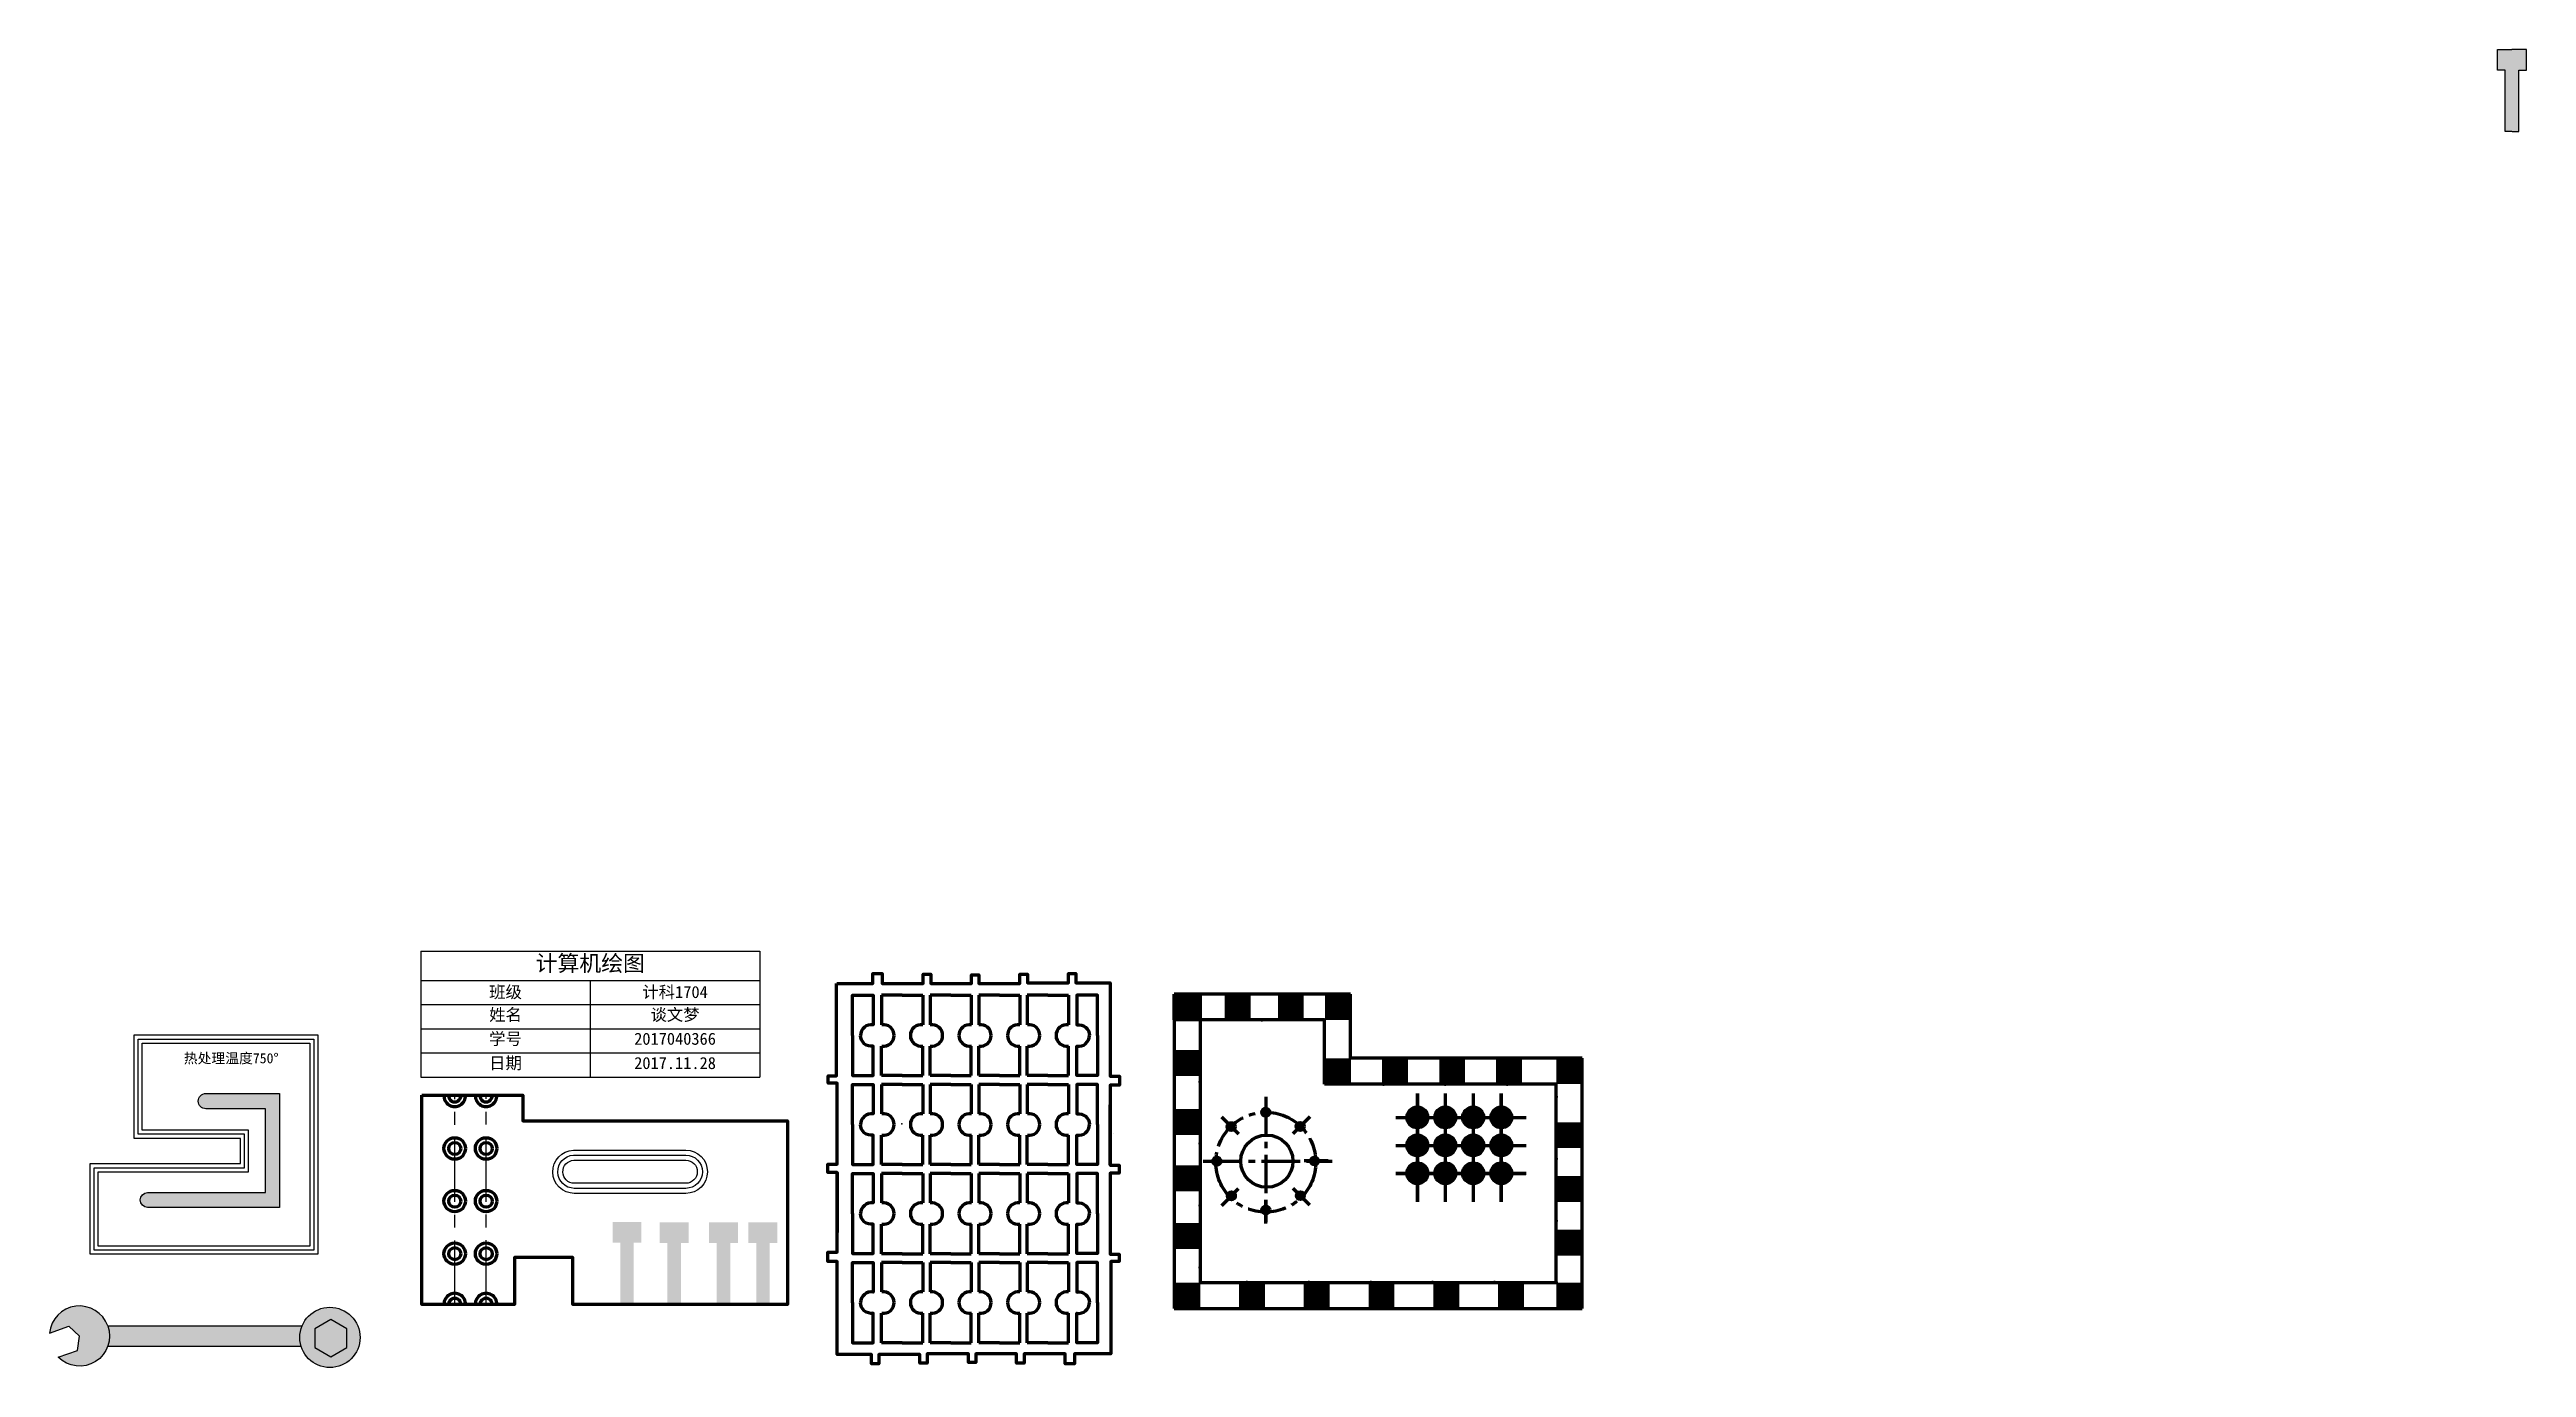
# Model space of a CAD drawing. Header units: millimetres. Extents: x 467 to 1691, y 549 to 1200.
import ezdxf

# ---------------------------------------------------------------- set-up
doc = ezdxf.new("R2010")
doc.units = ezdxf.units.MM
doc.linetypes.add('CENTER', pattern=[50.8, 31.75, -6.35, 6.35, -6.35])
doc.linetypes.add('CENTER2', pattern=[28.575, 19.05, -3.175, 3.175, -3.175])
doc.styles.get("Standard").update_dxf_attribs({"font": 'txt', "bigfont": 'gbcbig.shx'})

# ---------------------------------------------------------------- blocks, each defined once
blk = doc.blocks.new('deng')
for points in [[(3.3, 0), (0, 0), (0, 30.4), (-3.8, 30.4), (-3.8, 40.6), (3.3, 40.6)], [(3.4, 0), (6.7, 0), (6.7, 30.4), (10.5, 30.4), (10.5, 40.6), (3.3, 40.6)]]:
    blk.add_lwpolyline(points)
blk = doc.blocks.new('denfc')
h = blk.add_hatch(color=256)
h.set_gradient(color1=(255, 127, 191), color2=(255, 112, 184), one_color=1, tint=0.72, name='HEMISPHERICAL')
h.paths.add_polyline_path([(-4, 30.4), (-0.2, 30.4), (-0.2, 0), (3.1, 0), (6.5, 0), (6.5, 30.4), (10.4, 30.4), (10.4, 40.6), (3.2, 40.6), (-4, 40.6)])
blk.add_blockref('deng', (-0.2, 0))
blk = doc.blocks.new('cc')
blk.add_blockref('denfc', (850.5, 580.1))
blk = doc.blocks.new('cc1')
h = blk.add_hatch(color=256)
h.set_gradient(color1=(255, 127, 191), color2=(255, 112, 184), one_color=1, tint=0.72, name='HEMISPHERICAL')
h.paths.add_polyline_path([(9.8, 40.2), (2.7, 40.2), (-4.5, 40.2), (-4.5, 30), (-0.7, 30), (-0.7, -0.4), (2.6, -0.4), (6, -0.4), (6, 30), (9.8, 30)])
blk = doc.blocks.new('ban')
at = {"color": 0, "lineweight": 211}
for points in [[(0, -24.9), (0, 0), (12.7, 0), (12.7, -18.3, 0.464534), (5, -24.8, 0.464534)], [(0, -24.8), (0, -49.6), (12.7, -49.6), (12.7, -31.4, -0.464534), (5, -24.8, -0.464534)]]:
    blk.add_lwpolyline(points, format="xyb", dxfattribs=at)
blk = doc.blocks.new('kuai')
at = {"lineweight": 211}
h = blk.add_hatch(color=0, dxfattribs=at)
h.set_gradient(color1=(51, 51, 51), color2=(0, 0, 0), one_color=1, name='CYLINDER')
h.paths.add_polyline_path([(0, 0), (20, 0), (20, -20), (0, -20)])
blk = doc.blocks.new('yuan')
at = {"lineweight": 211}
h = blk.add_hatch(color=0, dxfattribs=at)
h.set_gradient(color1=(51, 51, 51), color2=(0, 0, 0), one_color=1, name='CYLINDER')
edge = h.paths.add_edge_path()
edge.add_arc((-0.2, 0), 3.04, 0, 360)
at = {"color": 0, "lineweight": 211}
blk.add_line((-0.2, 10.5), (-0.2, -7.9), dxfattribs=at)
blk.add_circle((-0.2, 0), 3.04, dxfattribs=at)
blk = doc.blocks.new('yuank')
at = {"lineweight": 211}
h = blk.add_hatch(color=0, dxfattribs=at)
h.set_gradient(color1=(51, 51, 51), color2=(0, 0, 0), one_color=1, name='CYLINDER')
edge = h.paths.add_edge_path(flags=16)
edge.add_arc((1299.1, 658.3), 5.45, 0, 360)
edge = h.paths.add_edge_path()
edge.add_arc((1299.1, 658.3), 11.2, 0, 360)
h = blk.add_hatch(color=0, dxfattribs=at)
h.set_gradient(color1=(51, 51, 51), color2=(0, 0, 0), one_color=1, name='CYLINDER')
h.paths.add_polyline_path([(1299.1, 663.7, -0.414214), (1304.6, 658.3), (1310.3, 658.3, 0.414214), (1299.1, 669.4)], flags=17)
edge = h.paths.add_edge_path()
edge.add_arc((1299.1, 658.3), 5.45, 0, 360)
h = blk.add_hatch(color=0, dxfattribs=at)
h.set_gradient(color1=(51, 51, 51), color2=(0, 0, 0), one_color=1, name='CYLINDER')
edge = h.paths.add_edge_path()
edge.add_arc((1299.1, 658.3), 5.45, 0, 360)
h = blk.add_hatch(color=0, dxfattribs=at)
h.set_gradient(color1=(255, 255, 255), one_color=1, tint=1, name='INVCYLINDER')
edge = h.paths.add_edge_path()
edge.add_arc((1299.1, 658.3), 5.45, 0, 360)
at = {"color": 0, "lineweight": 211}
for p, q in [((1299.1, 683.9), (1299.1, 627.6)), ((1275.9, 658.3), (1325.6, 658.3))]:
    blk.add_line(p, q, dxfattribs=at)
for radius in [11.2, 5.45]:
    blk.add_circle((1299.1, 658.3), radius, dxfattribs=at)
blk = doc.blocks.new('*T10')
at = {"color": 0, "lineweight": -2}
for p, q in [((0, 0), (83.8, 0)), ((0, 0), (0, -14.5)), ((83.8, 0), (167.6, 0)), ((167.6, 0), (167.6, -14.5)), ((0, -14.5), (83.8, -14.5)), ((0, -14.5), (0, -26.4)), ((83.8, -14.5), (167.6, -14.5)), ((83.8, -14.5), (83.8, -26.4)), ((167.6, -14.5), (167.6, -26.4)), ((0, -26.4), (83.8, -26.4)), ((0, -26.4), (0, -38.3)), ((83.8, -26.4), (167.6, -26.4)), ((83.8, -26.4), (83.8, -38.3)), ((167.6, -26.4), (167.6, -38.3)), ((0, -38.3), (83.8, -38.3)), ((0, -38.3), (0, -50.3)), ((83.8, -38.3), (167.6, -38.3)), ((83.8, -38.3), (83.8, -50.3)), ((167.6, -38.3), (167.6, -50.3)), ((0, -50.3), (83.8, -50.3)), ((0, -50.3), (0, -62.2)), ((83.8, -50.3), (167.6, -50.3)), ((83.8, -50.3), (83.8, -62.2)), ((167.6, -50.3), (167.6, -62.2)), ((0, -62.2), (83.8, -62.2)), ((83.8, -62.2), (167.6, -62.2))]:
    blk.add_line(p, q, dxfattribs=at)
at = {"color": 0, "lineweight": 211}
for s, insert, char_height, width, attachment_point in [('{\\fKaiTi|b0|i0|c134|p49;计算机绘图}', (83.8, -2), 7.92, 163.68, 2), ('{\\fKaiTi|b0|i0|c134|p49;班级}', (41.9, -20.5), 5.94, 79.86, 5), ('{\\fKaiTi|b0|i0|c134|p49;计科1704}', (125.7, -20.5), 5.94, 79.86, 5), ('{\\fKaiTi|b0|i0|c134|p49;姓名}', (41.9, -28.4), 5.94, 79.86, 2), ('{\\fKaiTi|b0|i0|c134|p49;谈文梦}', (125.7, -28.4), 5.94, 79.86, 2), ('{\\fKaiTi|b0|i0|c134|p49;学号}', (41.9, -40.3), 5.94, 79.86, 2), ('{\\fKaiTi|b0|i0|c134|p49;2017040366', (125.7, -40.3), 5.94, 79.86, 2), ('{\\fKaiTi|b0|i0|c134|p49;日期}', (41.9, -52.3), 5.94, 79.86, 2), ('{\\fKaiTi|b0|i0|c134|p49;2017.11.28}', (125.7, -52.3), 5.94, 79.86, 2)]:
    blk.add_mtext(s, dxfattribs=dict(at, insert=insert, char_height=char_height, width=width, attachment_point=attachment_point))

msp = doc.modelspace()

# ---------------------------------------------------------------- hatches: boundary and pattern name
at = {"lineweight": 211}
h = msp.add_hatch(color=0, dxfattribs=at)
h.set_gradient(color1=(51, 51, 51), color2=(0, 0, 0), one_color=1, name='CYLINDER')
h.paths.add_polyline_path([(1035.3, 733.3), (1022.5, 733.3), (1022.5, 720.5), (1035.3, 720.5)], flags=17)
h = msp.add_hatch(color=256)
h.set_gradient(color1=(0, 255, 0), one_color=1, tint=1, name='INVCYLINDER')
h.paths.add_polyline_path([(543.9, 684.2, 1), (543.9, 676.6), (573.4, 676.6), (573.4, 635.2), (515.1, 635.2, 1), (515.1, 627.9), (580.2, 627.9), (580.2, 684.2)])
h = msp.add_hatch(color=256)
h.set_gradient(color1=(0, 255, 0), one_color=1, tint=1, name='INVCYLINDER')
h.paths.add_polyline_path([(543.9, 684.2, 1), (543.9, 676.6), (573.4, 676.6), (573.4, 635.2), (515.1, 635.2, 1), (515.1, 627.9), (580.2, 627.9), (580.2, 684.2)])
h = msp.add_hatch(color=256)
h.set_gradient(color1=(0, 255, 0), color2=(51, 255, 51), one_color=1, tint=0.6, name='INVCYLINDER')
h.paths.add_polyline_path([(543.9, 684.2, 1), (543.9, 676.6), (573.4, 676.6), (573.4, 635.2), (515.1, 635.2, 1), (515.1, 627.9), (580.2, 627.9), (580.2, 684.2)])
h = msp.add_hatch(color=256)
h.set_gradient(color1=(0, 255, 0), color2=(51, 255, 51), one_color=1, tint=0.6, name='INVCYLINDER')
h.paths.add_polyline_path([(573.4, 676.6), (573.4, 635.2), (515.1, 635.2, 1), (515.1, 627.9), (580.2, 627.9), (580.2, 684.2), (543.9, 684.2, 1), (543.9, 676.6)])
h = msp.add_hatch(color=256)
h.set_gradient(color1=(0, 255, 0), color2=(153, 255, 153), one_color=1, tint=0.8, name='INVSPHERICAL')
h.paths.add_polyline_path([(543.9, 684.2, 1), (543.9, 676.6), (573.4, 676.6), (573.4, 635.2), (515.1, 635.2, 1), (515.1, 627.9), (580.2, 627.9), (580.2, 684.2)])
h = msp.add_hatch(color=256)
h.set_gradient(color1=(0, 255, 0), color2=(102, 255, 102), one_color=1, tint=0.7, name='CYLINDER')
h.paths.add_polyline_path([(543.9, 684.2, 1), (543.9, 676.6), (573.4, 676.6), (573.4, 635.2), (515.1, 635.2, 1), (515.1, 627.9), (580.2, 627.9), (580.2, 684.2)])
h = msp.add_hatch(color=0, dxfattribs=at)
h.set_gradient(color1=(51, 51, 51), color2=(0, 0, 0), one_color=1, name='CYLINDER')
h.paths.add_polyline_path([(1067.8, 676.8, 0.422411), (1065.8, 674.9, 0.006553), (1065.8, 674.8, -0.020252), (1067.8, 674.9)], flags=17)
h = msp.add_hatch(color=256)
h.set_gradient(color1=(51, 51, 51), color2=(102, 102, 102), one_color=1, tint=0.4, name='CYLINDER')
h.paths.add_polyline_path([(481.4, 564.3), (480.4, 557.1), (470.9, 553.8, 0.802127), (495.4, 569.3, 0.802127), (466.6, 565.7), (476.1, 569.2)])
h = msp.add_hatch(color=256)
h.set_gradient(color1=(51, 51, 51), color2=(102, 102, 102), one_color=1, tint=0.4, name='CYLINDER')
h.paths.add_polyline_path([(597.7, 567.8), (597.7, 558.7), (605.6, 554.1), (613.6, 558.7), (613.6, 567.8), (605.6, 572.4)], flags=16)
h.paths.add_polyline_path([(590.3, 563.6, 1), (620, 563.6, 1)])
h.paths.add_polyline_path([(605.6, 572.4), (613.6, 567.8), (613.6, 558.7), (605.6, 554.1), (597.7, 558.7), (597.7, 567.8)], flags=0)
h = msp.add_hatch(color=256)
h.set_gradient(color1=(51, 51, 51), color2=(102, 102, 102), one_color=1, tint=0.4, name='CYLINDER')
h.paths.add_polyline_path([(591, 559.3, -0.074111), (590.3, 563.6, -0.098375), (591.5, 569.3), (495.4, 569.3, -0.173539), (495.4, 559.3)])
h = msp.add_hatch(color=256)
h.set_gradient(color1=(250, 250, 250), color2=(230, 230, 230), one_color=1, tint=0.9, name='INVCURVED')
h.paths.add_polyline_path([(597.7, 567.8), (597.7, 558.7), (605.6, 554.1), (613.6, 558.7), (613.6, 567.8), (605.6, 572.4)])
h = msp.add_hatch(color=256)
h.set_gradient(color1=(250, 250, 250), one_color=1, tint=1, name='INVCYLINDER')
h.paths.add_polyline_path([(597.7, 567.8), (597.7, 558.7), (605.6, 554.1), (613.6, 558.7), (613.6, 567.8), (605.6, 572.4)], flags=17)

# ---------------------------------------------------------------- linework, layer by layer
at = {"color": 0, "lineweight": 211}
for p, q in [((888.1, 732.7), (877.9, 732.7)), ((877.9, 732.7), (877.9, 718.1)), ((888.1, 732.7), (898.2, 732.7)), ((898.2, 732.7), (898.2, 718.1)), ((912.1, 732.7), (901.9, 732.7)), ((901.9, 732.7), (901.9, 718.1)), ((912.1, 732.7), (922.2, 732.7)), ((922.2, 732.7), (922.2, 718.1)), ((936.1, 732.7), (925.9, 732.7)), ((925.9, 732.7), (925.9, 718.1)), ((936.1, 732.7), (946.2, 732.7)), ((946.2, 732.7), (946.2, 718.1)), ((960.1, 732.7), (949.9, 732.7)), ((949.9, 732.7), (949.9, 718.1)), ((960.1, 732.7), (970.2, 732.7)), ((970.2, 732.7), (970.2, 718.1)), ((1022.5, 733.3), (1022.5, 577.9)), ((1109.6, 733.3), (1022.5, 733.3)), ((1109.6, 701.6), (1109.6, 733.3)), ((1035.3, 720.5), (1035.3, 590.7)), ((1096.8, 720.5), (1035.3, 720.5)), ((1096.8, 688.8), (1096.8, 720.5)), ((877.9, 693), (877.9, 707.6)), ((898.2, 693), (898.2, 707.6)), ((901.9, 693), (901.9, 707.6)), ((922.2, 693), (922.2, 707.6)), ((925.9, 693), (925.9, 707.6)), ((946.2, 693), (946.2, 707.6)), ((949.9, 693), (949.9, 707.6)), ((970.2, 693), (970.2, 707.6)), ((1224.2, 701.6), (1109.6, 701.6)), ((1224.2, 577.9), (1224.2, 701.6)), ((888.1, 693), (877.9, 693)), ((888.1, 688.7), (877.9, 688.7)), ((877.9, 688.7), (877.9, 674.1)), ((888.1, 693), (898.2, 693)), ((888.1, 688.7), (898.2, 688.7)), ((898.2, 688.7), (898.2, 674.1)), ((912.1, 693), (901.9, 693)), ((912.1, 688.7), (901.9, 688.7)), ((901.9, 688.7), (901.9, 674.1)), ((912.1, 693), (922.2, 693)), ((912.1, 688.7), (922.2, 688.7)), ((922.2, 688.7), (922.2, 674.1)), ((936.1, 693), (925.9, 693)), ((936.1, 688.7), (925.9, 688.7)), ((925.9, 688.7), (925.9, 674.1)), ((936.1, 693), (946.2, 693)), ((936.1, 688.7), (946.2, 688.7)), ((946.2, 688.7), (946.2, 674.1)), ((960.1, 693), (949.9, 693)), ((960.1, 688.7), (949.9, 688.7)), ((949.9, 688.7), (949.9, 674.1)), ((960.1, 693), (970.2, 693)), ((960.1, 688.7), (970.2, 688.7)), ((970.2, 688.7), (970.2, 674.1)), ((1211.4, 688.8), (1096.8, 688.8)), ((1211.4, 590.7), (1211.4, 688.8)), ((1142.7, 684.2), (1142.7, 630.6)), ((1156.5, 684.2), (1156.5, 630.6)), ((1170.4, 630.6), (1170.4, 684.2)), ((1184.2, 630.6), (1184.2, 684.2)), ((877.9, 649), (877.9, 663.6)), ((898.2, 649), (898.2, 663.6)), ((901.9, 649), (901.9, 663.6)), ((922.2, 649), (922.2, 663.6)), ((925.9, 649), (925.9, 663.6)), ((946.2, 649), (946.2, 663.6)), ((949.9, 649), (949.9, 663.6)), ((970.2, 649), (970.2, 663.6)), ((992.4, 664.5), (992.4, 664.5)), ((992.4, 664.5), (992.4, 664.5)), ((1132, 672.3), (1196.4, 672.3)), ((888.1, 649), (877.9, 649)), ((888.1, 649), (898.2, 649)), ((912.1, 649), (901.9, 649)), ((912.1, 649), (922.2, 649)), ((936.1, 649), (925.9, 649)), ((936.1, 649), (946.2, 649)), ((960.1, 649), (949.9, 649)), ((960.1, 649), (970.2, 649)), ((1132, 658.5), (1196.4, 658.5)), ((888.1, 644.7), (877.9, 644.7)), ((877.9, 644.7), (877.9, 630.1)), ((888.1, 644.7), (898.2, 644.7)), ((898.2, 644.7), (898.2, 630.1)), ((912.1, 644.7), (901.9, 644.7)), ((901.9, 644.7), (901.9, 630.1)), ((912.1, 644.7), (922.2, 644.7)), ((922.2, 644.7), (922.2, 630.1)), ((936.1, 644.7), (925.9, 644.7)), ((925.9, 644.7), (925.9, 630.1)), ((936.1, 644.7), (946.2, 644.7)), ((946.2, 644.7), (946.2, 630.1)), ((960.1, 644.7), (949.9, 644.7)), ((949.9, 644.7), (949.9, 630.1)), ((960.1, 644.7), (970.2, 644.7)), ((970.2, 644.7), (970.2, 630.1)), ((1132, 644.7), (1196.4, 644.7)), ((877.9, 605), (877.9, 619.6)), ((898.2, 605), (898.2, 619.6)), ((901.9, 605), (901.9, 619.6)), ((922.2, 605), (922.2, 619.6)), ((925.9, 605), (925.9, 619.6)), ((946.2, 605), (946.2, 619.6)), ((949.9, 605), (949.9, 619.6)), ((970.2, 605), (970.2, 619.6)), ((888.1, 605), (877.9, 605)), ((888.1, 600.7), (877.9, 600.7)), ((877.9, 600.7), (877.9, 586.1)), ((888.1, 605), (898.2, 605)), ((888.1, 600.7), (898.2, 600.7)), ((898.2, 600.7), (898.2, 586.1)), ((912.1, 605), (901.9, 605)), ((912.1, 600.7), (901.9, 600.7)), ((901.9, 600.7), (901.9, 586.1)), ((912.1, 605), (922.2, 605)), ((912.1, 600.7), (922.2, 600.7)), ((922.2, 600.7), (922.2, 586.1)), ((936.1, 605), (925.9, 605)), ((936.1, 600.7), (925.9, 600.7)), ((925.9, 600.7), (925.9, 586.1)), ((936.1, 605), (946.2, 605)), ((936.1, 600.7), (946.2, 600.7)), ((946.2, 600.7), (946.2, 586.1)), ((960.1, 605), (949.9, 605)), ((960.1, 600.7), (949.9, 600.7)), ((949.9, 600.7), (949.9, 586.1)), ((960.1, 605), (970.2, 605)), ((960.1, 600.7), (970.2, 600.7)), ((970.2, 600.7), (970.2, 586.1)), ((1035.3, 590.7), (1211.4, 590.7)), ((877.9, 561), (877.9, 575.6)), ((898.2, 561), (898.2, 575.6)), ((901.9, 561), (901.9, 575.6)), ((922.2, 561), (922.2, 575.6)), ((925.9, 561), (925.9, 575.6)), ((946.2, 561), (946.2, 575.6)), ((949.9, 561), (949.9, 575.6)), ((970.2, 561), (970.2, 575.6)), ((1022.5, 577.9), (1224.2, 577.9)), ((888.1, 561), (877.9, 561)), ((888.1, 561), (898.2, 561)), ((912.1, 561), (901.9, 561)), ((912.1, 561), (922.2, 561)), ((936.1, 561), (925.9, 561)), ((936.1, 561), (946.2, 561)), ((960.1, 561), (949.9, 561)), ((960.1, 561), (970.2, 561))]:
    msp.add_line(p, q, dxfattribs=at)
at = {"lineweight": 200}
msp.add_line((650.7, 580.1), (650.7, 683.3), dxfattribs=at)
at = {"color": 0, "linetype": 'CENTER'}
for p, q in [((666.9, 579.8), (666.9, 683)), ((682.4, 579.9), (682.4, 683))]:
    msp.add_line(p, q, dxfattribs=at)
at = {"color": 0, "linetype": 'CENTER2', "lineweight": 211}
for p, q in [((1067.8, 682.5), (1067.8, 620.6)), ((1037.1, 650.7), (1100.6, 650.7))]:
    msp.add_line(p, q, dxfattribs=at)
for p, q in [((495.4, 569.3), (591.5, 569.3)), ((495.5, 559.3), (591.1, 559.3))]:
    msp.add_line(p, q)
at = {"color": 0, "lineweight": 211}
msp.add_lwpolyline([(855.7, 738.6), (873.5, 738.6), (873.5, 743.4), (878.1, 743.4), (878.1, 738.6), (898.4, 738.6), (898.4, 743.1), (902.3, 743.1), (902.3, 738.6), (922.4, 738.6), (922.4, 742.8), (926, 742.8), (926, 738.6), (946.3, 738.6), (946.3, 743.1), (950, 743.1), (950, 738.9), (970.3, 738.9), (970.3, 743.4), (973.9, 743.4), (973.9, 738.9), (990.9, 738.9), (990.9, 692.8), (995.5, 692.8), (995.5, 688.3), (990.9, 688.3), (990.9, 648.9), (990.9, 678.6), (990.9, 648.8), (995.4, 648.8), (995.4, 644.8), (990.9, 644.8), (990.9, 604.7), (995.3, 604.7), (995.3, 601.1), (991.2, 601.1), (991.2, 555.5), (973.3, 555.5), (973.3, 550.6), (968.7, 550.6), (968.7, 555.5), (948.4, 555.5), (948.4, 550.9), (944.5, 550.9), (944.5, 555.5), (924.4, 555.5), (924.4, 551.2), (920.8, 551.2), (920.8, 555.5), (900.5, 555.5), (900.5, 550.9), (896.8, 550.9), (896.8, 555.2), (876.5, 555.2), (876.5, 550.6), (872.9, 550.6), (872.9, 555.2), (855.9, 555.2), (855.9, 601.2), (851.3, 601.2), (851.3, 605.8), (855.9, 605.8), (855.9, 645.2), (855.9, 615.5), (855.9, 645.2), (851.4, 645.2), (851.4, 649.3), (855.9, 649.3), (855.9, 689.3), (851.5, 689.3), (851.5, 692.9), (855.6, 692.9), (855.6, 738.6)], dxfattribs=at)
msp.add_lwpolyline([(1022.5, 733.3), (1035.3, 733.3), (1035.3, 720.5), (1022.5, 720.5)], close=True, dxfattribs=at)
for points in [[(529.8, 713.1), (599.2, 713.1), (599.2, 604.7), (486.7, 604.7), (486.7, 649.5), (561, 649.5), (561, 662), (508.4, 662), (508.4, 713.1)], [(529.8, 711.1), (597.2, 711.1), (597.2, 606.7), (488.7, 606.7), (488.7, 647.5), (563, 647.5), (563, 664), (510.4, 664), (510.4, 711.1)], [(529.8, 709.1), (595.2, 709.1), (595.2, 608.7), (490.7, 608.7), (490.7, 645.5), (565, 645.5), (565, 666), (512.4, 666), (512.4, 709.1)], [(605.6, 572.4), (597.7, 567.8), (597.7, 558.7), (605.6, 554.1), (613.6, 558.7), (613.6, 567.8)]]:
    msp.add_lwpolyline(points, close=True)
for points in [[(543.9, 684.2), (580.2, 684.2), (580.2, 627.9), (515.1, 627.9, -1), (515.1, 635.2), (573.4, 635.2), (573.4, 676.6), (543.9, 676.6, -1), (543.9, 684.2, 1)], [(725.7, 651.2), (781.1, 651.2, -1), (781.1, 639.8), (726, 639.8, -0.965363), (725.7, 651.2, -1)], [(495.4, 569.3, 0.802127), (466.6, 565.7), (476.1, 569.2), (481.4, 564.3)], [(495.4, 569.3, -0.802127), (470.9, 553.8), (480.4, 557.1), (481.4, 564.3)]]:
    msp.add_lwpolyline(points, format="xyb")
at = {"lineweight": 200}
msp.add_lwpolyline([(650.7, 683.3), (700.5, 683.3), (700.5, 670.7), (831.3, 670.7), (831.3, 579.9), (725.3, 579.9), (725.3, 603.1), (696.4, 603.1), (696.4, 579.9), (650.7, 579.9)], close=True, dxfattribs=at)
for points in [[(725.6, 656.2), (781.1, 656.2, -1), (781.1, 634.8), (726, 634.8, -0.9746)], [(725.6, 653.7), (781.1, 653.7, -1), (781.1, 637.3), (726, 637.3, -0.971038)]]:
    msp.add_lwpolyline(points, format="xyb", close=True)
at = {"color": 0, "linetype": 'CENTER2', "lineweight": 211}
msp.add_circle((1067.8, 650.2), 24.7, dxfattribs=at)
at = {"color": 0, "lineweight": 211}
for centre, radius in [((666.9, 657), 5.31), ((682.4, 657), 5.31), ((1068.3, 650.7), 12.9), ((666.9, 657), 3), ((682.4, 657), 3), ((666.9, 631), 5.31), ((666.9, 631), 3), ((682.4, 631), 5.31), ((682.4, 631), 3), ((666.9, 605), 5.31), ((666.9, 605), 3), ((682.4, 605), 5.31), ((682.4, 605), 3)]:
    msp.add_circle(centre, radius, dxfattribs=at)
msp.add_circle((605.2, 563.6), 14.9)
for centre, radius, start, end in [((878.8, 712.9), 5.27, 359.7471, 99.413), ((878.8, 712.8), 5.27, 260.587, 0.2529), ((897.4, 712.9), 5.27, 80.587, 180.2529), ((897.4, 712.8), 5.27, 179.7471, 279.413), ((902.8, 712.9), 5.27, 359.7471, 99.413), ((902.8, 712.8), 5.27, 260.587, 0.2529), ((921.4, 712.9), 5.27, 80.587, 180.2529), ((921.4, 712.8), 5.27, 179.7471, 279.413), ((926.8, 712.9), 5.27, 359.7471, 99.413), ((926.8, 712.8), 5.27, 260.587, 0.2529), ((945.4, 712.9), 5.27, 80.587, 180.2529), ((945.4, 712.8), 5.27, 179.7471, 279.413), ((950.8, 712.9), 5.27, 359.7471, 99.413), ((950.8, 712.8), 5.27, 260.587, 0.2529), ((969.4, 712.9), 5.27, 80.587, 180.2529), ((969.4, 712.8), 5.27, 179.7471, 279.413), ((666.9, 683), 5.31, 176.8303, 3.1697), ((666.9, 683), 3, 174.3804, 5.6196), ((682.4, 683), 5.31, 176.8303, 3.1697), ((682.4, 683), 3, 174.3804, 5.6196), ((878.8, 668.9), 5.27, 359.7471, 99.413), ((897.4, 668.9), 5.27, 80.587, 180.2529), ((902.8, 668.9), 5.27, 359.7471, 99.413), ((921.4, 668.9), 5.27, 80.587, 180.2529), ((926.8, 668.9), 5.27, 359.7471, 99.413), ((945.4, 668.9), 5.27, 80.587, 180.2529), ((950.8, 668.9), 5.27, 359.7471, 99.413), ((969.4, 668.9), 5.27, 80.587, 180.2529), ((878.8, 668.8), 5.27, 260.587, 0.2529), ((897.4, 668.8), 5.27, 179.7471, 279.413), ((902.8, 668.8), 5.27, 260.587, 0.2529), ((921.4, 668.8), 5.27, 179.7471, 279.413), ((926.8, 668.8), 5.27, 260.587, 0.2529), ((945.4, 668.8), 5.27, 179.7471, 279.413), ((950.8, 668.8), 5.27, 260.587, 0.2529), ((969.4, 668.8), 5.27, 179.7471, 279.413), ((878.8, 624.9), 5.27, 359.7471, 99.413), ((878.8, 624.8), 5.27, 260.587, 0.2529), ((897.4, 624.9), 5.27, 80.587, 180.2529), ((897.4, 624.8), 5.27, 179.7471, 279.413), ((902.8, 624.9), 5.27, 359.7471, 99.413), ((902.8, 624.8), 5.27, 260.587, 0.2529), ((921.4, 624.9), 5.27, 80.587, 180.2529), ((921.4, 624.8), 5.27, 179.7471, 279.413), ((926.8, 624.9), 5.27, 359.7471, 99.413), ((926.8, 624.8), 5.27, 260.587, 0.2529), ((945.4, 624.9), 5.27, 80.587, 180.2529), ((945.4, 624.8), 5.27, 179.7471, 279.413), ((950.8, 624.9), 5.27, 359.7471, 99.413), ((950.8, 624.8), 5.27, 260.587, 0.2529), ((969.4, 624.9), 5.27, 80.587, 180.2529), ((969.4, 624.8), 5.27, 179.7471, 279.413), ((666.9, 580.1), 5.31, 358.3274, 181.6726), ((666.9, 580), 3, 358.6847, 181.3153), ((682.4, 580.1), 5.31, 358.3274, 181.6726), ((682.4, 580), 3, 358.6847, 181.3153), ((878.8, 580.9), 5.27, 359.7471, 99.413), ((878.8, 580.8), 5.27, 260.587, 0.2529), ((897.4, 580.9), 5.27, 80.587, 180.2529), ((897.4, 580.8), 5.27, 179.7471, 279.413), ((902.8, 580.9), 5.27, 359.7471, 99.413), ((902.8, 580.8), 5.27, 260.587, 0.2529), ((921.4, 580.9), 5.27, 80.587, 180.2529), ((921.4, 580.8), 5.27, 179.7471, 279.413), ((926.8, 580.9), 5.27, 359.7471, 99.413), ((926.8, 580.8), 5.27, 260.587, 0.2529), ((945.4, 580.9), 5.27, 80.587, 180.2529), ((945.4, 580.8), 5.27, 179.7471, 279.413), ((950.8, 580.9), 5.27, 359.7471, 99.413), ((950.8, 580.8), 5.27, 260.587, 0.2529), ((969.4, 580.9), 5.27, 80.587, 180.2529), ((969.4, 580.8), 5.27, 179.7471, 279.413)]:
    msp.add_arc(centre, radius, start, end, dxfattribs=at)
for p in [(1065.9, 720.5), (1096.5, 720.5), (1035.3, 690), (1096.8, 690.3), (1125.9, 688.8), (1156.5, 688.8), (1187.1, 688.8), (1211.4, 682.5), (1035.3, 659.4), (1211.4, 651.9), (1035.3, 628.8), (1211.4, 621.3), (1035.3, 598.2), (1058.5, 590.7), (1089.1, 590.7), (1119.7, 590.7), (1150.2, 590.7), (1180.8, 590.7), (1211.4, 590.7)]:
    msp.add_point(p, dxfattribs=at)
for p in [(744.1, 670.7), (887.9, 669.2), (714.6, 603.1), (650.7, 598.9), (797.3, 579.9)]:
    msp.add_point(p)

# ---------------------------------------------------------------- block references
for name, p in [('cc', (830.1, 579.5)), ('*T10', (650.1, 754.5)), ('cc1', (749.4, 580.4)), ('cc1', (772.7, 580.3)), ('cc1', (797.1, 580.3)), ('cc1', (816.6, 580.3))]:
    msp.add_blockref(name, p)
for name, p, xscale, yscale, zscale in [('ban', (863.5, 732.7), 0.8000000000000114, 0.8000000000000114, 0.8), ('ban', (984.6, 732.7), -0.8000000000000114, 0.8000000000000114, 0.8), ('kuai', (1022.5, 733.3), 0.6400000000000148, 0.6400000000000148, 0.6400000000000001), ('ban', (863.5, 688.7), 0.8000000000000114, 0.8000000000000114, 0.8), ('ban', (984.6, 688.7), -0.8000000000000114, 0.8000000000000114, 0.8), ('yuan', (1067.9, 674.9), 0.6400000000000148, 0.6400000000000148, 0.6400000000000001), ('yuank', (544.1, 369), 0.4608000000000061, 0.4608000000000061, 0.4608), ('yuank', (557.9, 369), 0.4608000000000061, 0.4608000000000061, 0.4608), ('yuank', (571.7, 369), 0.4608000000000061, 0.4608000000000061, 0.4608), ('yuank', (585.6, 369), 0.4608000000000061, 0.4608000000000061, 0.4608), ('yuank', (544.1, 355.2), 0.4608000000000061, 0.4608000000000061, 0.4608), ('yuank', (557.9, 355.2), 0.4608000000000061, 0.4608000000000061, 0.4608), ('yuank', (571.7, 355.2), 0.4608000000000061, 0.4608000000000061, 0.4608), ('yuank', (585.6, 355.2), 0.4608000000000061, 0.4608000000000061, 0.4608), ('yuank', (544.1, 341.4), 0.4608000000000061, 0.4608000000000061, 0.4608), ('yuank', (557.9, 341.4), 0.4608000000000061, 0.4608000000000061, 0.4608), ('yuank', (571.7, 341.4), 0.4608000000000061, 0.4608000000000061, 0.4608), ('yuank', (585.6, 341.4), 0.4608000000000061, 0.4608000000000061, 0.4608), ('ban', (863.5, 644.7), 0.8000000000000114, 0.8000000000000114, 0.8), ('ban', (984.6, 644.7), -0.8000000000000114, 0.8000000000000114, 0.8), ('ban', (863.5, 600.7), 0.8000000000000114, 0.8000000000000114, 0.8), ('ban', (984.6, 600.7), -0.8000000000000114, 0.8000000000000114, 0.8), ('kuai', (1022.6, 590.7), 0.6400000000000148, 0.6400000000000148, 0.6400000000000001), ('kuai', (1054.6, 590.7), 0.6400000000000148, 0.6400000000000148, 0.6400000000000001), ('kuai', (1086.6, 590.7), 0.6400000000000148, 0.6400000000000148, 0.6400000000000001), ('kuai', (1118.6, 590.7), 0.6400000000000148, 0.6400000000000148, 0.6400000000000001), ('kuai', (1150.6, 590.7), 0.6400000000000148, 0.6400000000000148, 0.6400000000000001), ('kuai', (1182.6, 590.7), 0.6400000000000148, 0.6400000000000148, 0.6400000000000001), ('kuai', (1211.4, 590.7), 0.6400000000000148, 0.6400000000000148, 0.6400000000000001)]:
    msp.add_blockref(name, p, dxfattribs=dict(at, xscale=xscale, yscale=yscale, zscale=zscale))
at = {"color": 0, "lineweight": 211, "yscale": 0.6400000000000148, "zscale": 0.6400000000000001}
for name, p, xscale, rotation in [('kuai', (1060.3, 720.5), 0.6400000000000148, 180), ('kuai', (1086.6, 720.5), 0.6400000000000148, 180), ('kuai', (1109.9, 720.5), 0.6400000000000148, 180), ('kuai', (1035.3, 705.6), 0.6400000000000148, 270), ('kuai', (1109.9, 688.8), 0.6400000000000148, 180), ('kuai', (1138.1, 688.8), 0.6400000000000148, 180), ('kuai', (1166.3, 688.8), 0.6400000000000148, 180), ('kuai', (1194.4, 688.8), 0.6400000000000148, 180), ('kuai', (1211.4, 688.8), 0.6400000000000148, 90), ('kuai', (1035.3, 676.5), 0.6400000000000148, 270), ('yuan', (1050.8, 667.9), 0.6399999999999827, 45), ('yuan', (1084.9, 667.8), 0.6400000000000028, 315.0000000000054), ('kuai', (1211.4, 657.2), 0.6400000000000148, 90), ('yuan', (1043.6, 650.8), 0.6400000000000148, 90), ('yuan', (1091.9, 650.7), 0.6400000000000148, 270), ('kuai', (1035.3, 648.6), 0.6400000000000148, 270), ('yuan', (1050.7, 633.7), 0.6400000000000028, 135.0000000000054), ('yuan', (1084.8, 633.6), 0.6399999999999827, 225), ('kuai', (1211.4, 630.6), 0.6400000000000148, 90), ('yuan', (1067.7, 626.6), 0.6400000000000148, 180), ('kuai', (1035.3, 620.1), 0.6400000000000148, 270), ('kuai', (1211.4, 604), 0.6400000000000148, 90)]:
    msp.add_blockref(name, p, dxfattribs=dict(at, xscale=xscale, rotation=rotation))

# ---------------------------------------------------------------- texts
at = {"insert": (533, 704.1), "char_height": 5, "width": 50.874, "attachment_point": 1}
msp.add_mtext('{\\fKaiTi|b0|i0|c134|p49;热处理温度750%%D}', dxfattribs=at)

doc.saveas('drawing.dxf')
